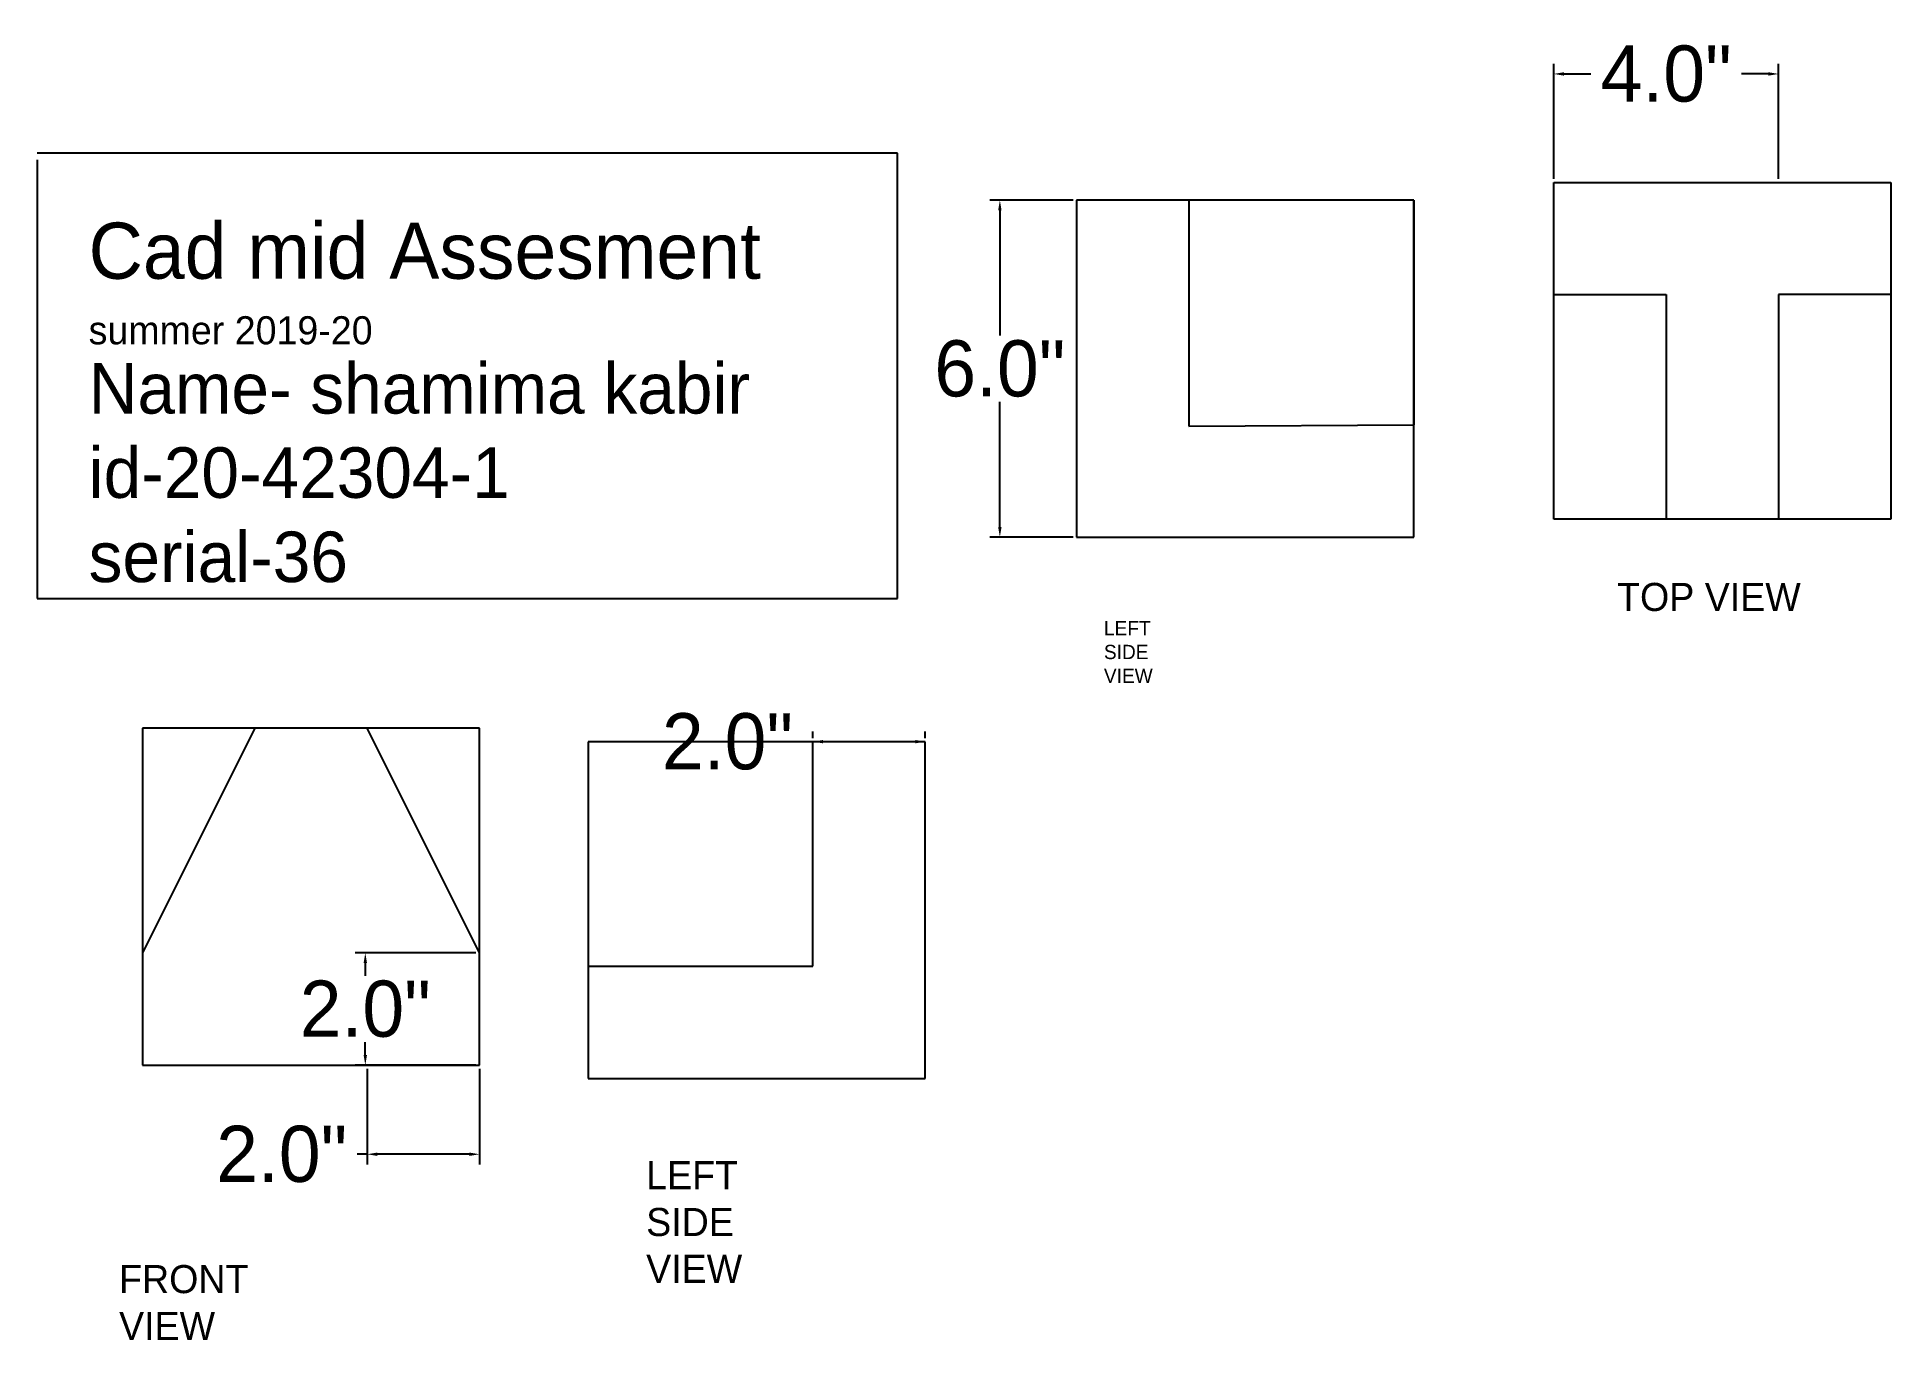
# Model space of a CAD drawing. Header units: inches. Extents: x -205 to 41, y 21 to 44.
# Drawn here: x -205.34 to -172.35, y 20.61 to 43.8 of the extents above; entities outside this region: 2.
import ezdxf

# ---------------------------------------------------------------- set-up
doc = ezdxf.new("R2010")
doc.units = ezdxf.units.IN
doc.header["$MEASUREMENT"] = 0
doc.dimstyles.get("Standard").update_dxf_attribs({"dimtxt": 1, "dimasz": 0.18, "dimexe": 0.18, "dimexo": 0.0625, "dimgap": 0.09, "dimtad": 0, "dimtih": 1, "dimtoh": 1, "dimdec": 1, "dimzin": 0, "dimdsep": 46, "dimlunit": 3, "dimtxsty": 'Standard', "dimcen": 0.09, "dimclrt": 1, "dimadec": 0, "dimazin": 0, "dimtfac": 1, "dimtdec": 1, "dimtofl": 0, "dimtmove": 0, "dimatfit": 3, "dimfxl": 1, "dimtolj": 1, "dimtzin": 0, "dimarcsym": 0})

# ---------------------------------------------------------------- blocks, each defined once
blk = doc.blocks.new('*D2')
at = {"color": 0, "lineweight": -2}
for p, q in [((-186.902, 40.899), (-188.385, 40.899)), ((-188.205, 40.719), (-188.205, 38.489)), ((-188.205, 35.079), (-188.205, 37.309)), ((-186.902, 34.899), (-188.385, 34.899))]:
    blk.add_line(p, q, dxfattribs=at)
at = {"color": 0}
for points in [[(-188.235, 40.719), (-188.175, 40.719), (-188.205, 40.899)], [(-188.235, 35.079), (-188.175, 35.079), (-188.205, 34.899)]]:
    blk.add_solid(points, dxfattribs=at)
at = {"layer": 'Defpoints', "color": 0}
for p in [(-188.205, 40.899), (-186.839, 40.899), (-186.839, 34.899)]:
    blk.add_point(p, dxfattribs=at)
at = {"color": 1, "insert": (-188.205, 37.899), "char_height": 1, "attachment_point": 5}
blk.add_mtext('\\A1;6.0"', dxfattribs=at)
blk = doc.blocks.new('*D3')
at = {"color": 0, "lineweight": -2}
for p, q in [((-191.532, 31.322), (-191.532, 31.439)), ((-189.532, 31.322), (-189.532, 31.439)), ((-191.532, 31.259), (-191.712, 31.259)), ((-189.712, 31.259), (-191.352, 31.259))]:
    blk.add_line(p, q, dxfattribs=at)
at = {"color": 0}
for points in [[(-191.352, 31.289), (-191.352, 31.229), (-191.532, 31.259)], [(-189.712, 31.289), (-189.712, 31.229), (-189.532, 31.259)]]:
    blk.add_solid(points, dxfattribs=at)
at = {"layer": 'Defpoints', "color": 0}
for p in [(-191.532, 31.259), (-191.532, 31.259), (-189.532, 31.259)]:
    blk.add_point(p, dxfattribs=at)
at = {"color": 1, "insert": (-193.052, 31.259), "char_height": 1, "attachment_point": 5}
blk.add_mtext('\\A1;2.0"', dxfattribs=at)
blk = doc.blocks.new('*D4')
at = {"color": 0, "lineweight": -2}
for p, q in [((-197.529, 27.498), (-199.679, 27.498)), ((-199.499, 27.318), (-199.499, 27.088)), ((-199.499, 25.678), (-199.499, 25.908)), ((-197.529, 25.498), (-199.679, 25.498))]:
    blk.add_line(p, q, dxfattribs=at)
at = {"color": 0}
for points in [[(-199.529, 27.318), (-199.469, 27.318), (-199.499, 27.498)], [(-199.529, 25.678), (-199.469, 25.678), (-199.499, 25.498)]]:
    blk.add_solid(points, dxfattribs=at)
at = {"layer": 'Defpoints', "color": 0}
for p in [(-199.499, 27.498), (-197.466, 27.498), (-197.466, 25.498)]:
    blk.add_point(p, dxfattribs=at)
at = {"color": 1, "insert": (-199.499, 26.498), "char_height": 1, "attachment_point": 5}
blk.add_mtext('\\A1;2.0"', dxfattribs=at)
blk = doc.blocks.new('*D5')
at = {"color": 0, "lineweight": -2}
for p, q in [((-178.346, 41.28), (-178.346, 43.328)), ((-174.346, 41.28), (-174.346, 43.328)), ((-178.166, 43.148), (-177.686, 43.148)), ((-174.526, 43.148), (-175.006, 43.148))]:
    blk.add_line(p, q, dxfattribs=at)
at = {"color": 0}
for points in [[(-178.166, 43.178), (-178.166, 43.118), (-178.346, 43.148)], [(-174.526, 43.178), (-174.526, 43.118), (-174.346, 43.148)]]:
    blk.add_solid(points, dxfattribs=at)
at = {"layer": 'Defpoints', "color": 0}
for p in [(-178.346, 43.148), (-178.346, 41.218), (-174.346, 41.218)]:
    blk.add_point(p, dxfattribs=at)
at = {"color": 1, "insert": (-176.346, 43.148), "char_height": 1, "attachment_point": 5}
blk.add_mtext('\\A1;4.0"', dxfattribs=at)
blk = doc.blocks.new('*D6')
at = {"color": 0, "lineweight": -2}
for p, q in [((-199.466, 25.436), (-199.466, 23.733)), ((-197.466, 25.436), (-197.466, 23.733)), ((-199.466, 23.913), (-199.646, 23.913)), ((-197.646, 23.913), (-199.286, 23.913))]:
    blk.add_line(p, q, dxfattribs=at)
at = {"color": 0}
for points in [[(-199.286, 23.943), (-199.286, 23.883), (-199.466, 23.913)], [(-197.646, 23.943), (-197.646, 23.883), (-197.466, 23.913)]]:
    blk.add_solid(points, dxfattribs=at)
at = {"layer": 'Defpoints', "color": 0}
for p in [(-199.466, 25.498), (-197.466, 25.498), (-199.466, 23.913)]:
    blk.add_point(p, dxfattribs=at)
at = {"color": 1, "insert": (-200.986, 23.913), "char_height": 1, "attachment_point": 5}
blk.add_mtext('\\A1;2.0"', dxfattribs=at)

msp = doc.modelspace()

# ---------------------------------------------------------------- linework, layer by layer
for p, q in [((-190.029, 41.735), (-205.34, 41.735)), ((-205.34, 41.616), (-205.34, 33.809)), ((-190.029, 33.809), (-190.029, 41.735)), ((-178.346, 41.218), (-176.346, 41.218)), ((-178.346, 39.218), (-178.346, 41.218)), ((-178.346, 41.218), (-178.346, 41.218)), ((-176.346, 41.218), (-174.346, 41.218)), ((-174.346, 41.218), (-172.346, 41.218)), ((-172.346, 41.218), (-172.346, 39.218)), ((-184.839, 40.899), (-186.839, 40.899)), ((-186.839, 40.899), (-186.839, 40.899)), ((-186.839, 40.899), (-186.839, 36.899)), ((-180.839, 40.899), (-184.839, 40.899)), ((-184.839, 40.899), (-184.839, 36.876)), ((-180.839, 36.899), (-180.839, 40.899)), ((-180.839, 40.899), (-180.839, 36.899)), ((-178.346, 35.218), (-178.346, 39.218)), ((-178.346, 39.218), (-176.346, 39.218)), ((-176.346, 39.218), (-176.346, 35.218)), ((-172.346, 39.218), (-174.346, 39.218)), ((-174.346, 39.218), (-174.346, 35.218)), ((-172.346, 39.218), (-172.346, 35.218)), ((-186.839, 36.899), (-186.839, 34.899)), ((-184.839, 36.876), (-180.839, 36.899)), ((-180.839, 34.899), (-180.839, 36.899)), ((-180.839, 36.899), (-180.839, 36.899)), ((-176.346, 35.218), (-178.346, 35.218)), ((-174.346, 35.218), (-176.346, 35.218)), ((-172.346, 35.218), (-174.346, 35.218)), ((-186.839, 34.899), (-180.839, 34.899)), ((-205.34, 33.809), (-190.029, 33.809)), ((-203.466, 31.498), (-203.466, 27.498)), ((-201.466, 31.498), (-203.466, 31.498)), ((-201.466, 31.498), (-203.466, 27.498)), ((-199.466, 31.498), (-201.466, 31.498)), ((-197.466, 31.498), (-199.466, 31.498)), ((-197.466, 27.498), (-199.466, 31.498)), ((-197.466, 27.498), (-197.466, 31.498)), ((-195.532, 31.259), (-195.532, 27.259)), ((-191.532, 31.259), (-195.532, 31.259)), ((-189.532, 31.259), (-191.532, 31.259)), ((-191.532, 27.259), (-191.532, 31.259)), ((-189.532, 25.259), (-189.532, 31.259)), ((35.121, 28.221), (41.182, 28.221)), ((41.182, 28.221), (41.182, 27.743)), ((-203.466, 27.498), (-203.466, 25.498)), ((-203.466, 27.498), (-203.466, 27.498)), ((-197.466, 25.498), (-197.466, 27.498)), ((-195.532, 27.259), (-195.532, 25.259)), ((-195.532, 27.259), (-191.532, 27.259)), ((-203.466, 25.498), (-201.466, 25.498)), ((-201.466, 25.498), (-199.466, 25.498)), ((-199.466, 25.498), (-197.466, 25.498)), ((-195.532, 25.259), (-191.532, 25.259)), ((-191.532, 25.259), (-189.532, 25.259))]:
    msp.add_line(p, q)

# ---------------------------------------------------------------- texts
at = {"attachment_point": 1}
for s, insert, char_height in [('{\\fVrinda|b0|i0|c0|p2;\\H5x;\\C5;Cad mid Assesment\\H0.2x;\\C256;\\P\\H2.5x;summer 2019-20\\P\\H1.8x;Name- shamima kabir\\Pid-20-42304-1\\Pserial-36}', (-204.423, 40.501), 0.2), ('TOP VIEW', (-177.22, 34.086), 0.5)]:
    msp.add_mtext(s, dxfattribs=dict(at, insert=insert, char_height=char_height))
for s, insert, char_height, width in [('LEFT SIDE VIEW', (-186.353, 33.407), 0.25421, 0.30858), ('LEFT SIDE VIEW', (-194.5, 23.79), 0.5, 0.06172), ('FRONT VIEW', (-203.881, 21.94), 0.5, 0.8023)]:
    msp.add_mtext(s, dxfattribs=dict(at, insert=insert, char_height=char_height, width=width))

# ---------------------------------------------------------------- dimensions: what is measured, and where the dimension line sits
for base, p1, p2, picture, middle in [((-178.346, 43.148), (-174.346, 41.218), (-178.346, 41.218), '*D5', (-176.346, 43.148)), ((-191.532, 31.259), (-189.532, 31.259), (-191.532, 31.259), '*D3', (-193.052, 31.259)), ((-199.466, 23.913), (-197.466, 25.498), (-199.466, 25.498), '*D6', (-200.986, 23.913))]:
    dim = msp.add_linear_dim(base=base, p1=p1, p2=p2, dimstyle='Standard')
    dim.commit()
    dim.dimension.update_dxf_attribs({"geometry": picture, "text_midpoint": middle})
for base, p1, p2, picture, middle in [((-188.205, 40.899), (-186.839, 34.899), (-186.839, 40.899), '*D2', (-188.205, 37.899)), ((-199.499, 27.498), (-197.466, 25.498), (-197.466, 27.498), '*D4', (-199.499, 26.498))]:
    dim = msp.add_linear_dim(base=base, p1=p1, p2=p2, angle=90, dimstyle='Standard')
    dim.commit()
    dim.dimension.update_dxf_attribs({"geometry": picture, "text_midpoint": middle})

doc.saveas('drawing.dxf')
